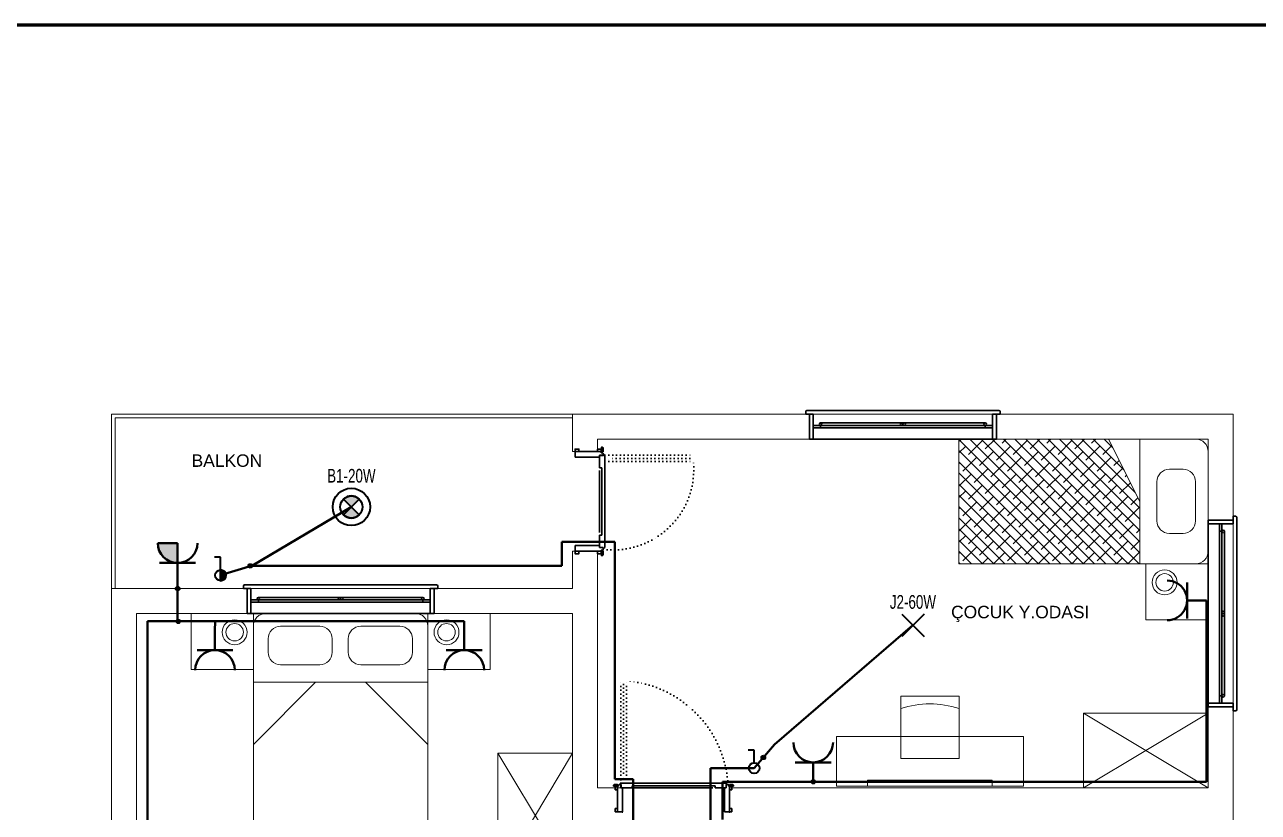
# Model space of a CAD drawing. Header units: millimetres. Extents: x -4521 to 20262, y 301 to 3092.
# Drawn here: x 1768 to 2758, y 1340 to 1972 of the extents above; entities that cross this region are included whole.
import ezdxf
from ezdxf.enums import TextEntityAlignment as Align

# ---------------------------------------------------------------- set-up
doc = ezdxf.new("R2010")
doc.units = ezdxf.units.MM
for name, pattern in [('ACAD_ISO07W100', [3, 0, -3]), ('CONTINOUS', [0]), ('CONTINU', [0])]:
    doc.linetypes.add(name, pattern=pattern)
for name, color, linetype, lineweight in [('Ana Kolon Hattı', 11, 'Continuous', 60), ('Aydınlatma', 4, 'CONTINOUS', 35), ('Aydınlatma Hattı', 1, 'Continuous', 40), ('Aydınlatma_', 3, 'Continuous', 40), ('genell', 4, 'Continuous', 25), ('Kapılar', 192, 'Continuous', 30), ('Mimari Balkon', 21, 'Continuous', 20), ('Mimari Plan', 70, 'Continuous', 20), ('Pencereler', 120, 'Continuous', 30), ('Priz', 6, 'CONTINOUS', 40), ('Priz Hattı', 2, 'Continuous', 40), ('Tefriş Planı', 9, 'Continuous', 20), ('Yazılar(Oda Yazıları)', 4, 'Continuous', 30)]:
    doc.layers.add(name, color=color, linetype=linetype, lineweight=lineweight)
doc.styles.add('Grupcad', font='arial.ttf', dxfattribs={"width": 0.7})
doc.styles.add('Oda Yazıları', font='arial.ttf', dxfattribs={"height": 10})

# ---------------------------------------------------------------- blocks, each defined once
blk = doc.blocks.new("80'lik kasalı balkon kapısı")
for p, q in [((-1.5, 75.5), (-19.49999999998545, 75.5)), ((-16.49999999998545, 75.5), (-19.49999999998545, 75.5)), ((-19.49999999998545, 75.5), (-19.49999999998545, 71)), ((-19.49999999998545, 71), (0, 71)), ((1.5, 75.5), (-1.5, 75.5)), ((0, 71), (0, 72.5)), ((0, 72.5), (3, 72.5)), ((3.061479804600822, 73.00032784801442), (3.561479804600822, 73.00032784801442)), ((3.561479804600822, 73.00032784801442), (4.427505208383081, 72.50032784801442)), ((4.427505208383081, 72.50032784801442), (4.427505208383081, -1.552339792331622)), ((-19.49999999998545, 0), (0, 0)), ((-19.49999999998545, -4.5), (-19.49999999998545, 0)), ((0, 0), (0, -1.5)), ((-16.49999999998545, -4.5), (-19.49999999998545, -4.5)), ((-16.49999999998545, -4.5), (-1.5, -4.5)), ((1.5, -4.5), (-1.5, -4.5)), ((0, -1.5), (3, -1.5)), ((1.5, -3.552339792338898), (1.5, -4.5)), ((2.5, -3.552339792338898), (1.5, -3.552339792338898)), ((3, -3.052339792338898), (2.5, -3.552339792338898)), ((3, -1.5), (3, -3.052339792338898)), ((3.061479804600822, -2.052339792338898), (3.061479804600822, -1.427359584922669)), ((3.561479804600822, -2.052339792338898), (3.061479804600822, -2.052339792338898)), ((4.427505208383081, -1.552339792331622), (3.561479804600822, -2.052339792338898))]:
    blk.add_line(p, q)
at = {"linetype": 'ACAD_ISO07W100'}
for p, q in [((4.427505208383081, 72.50032784801442), (75.42750520838308, 72.50032784801442)), ((7.427505208383081, 72.50032784801442), (7.427505208383081, 67.50032784801442)), ((72.42750520838308, 70.00032784801442), (7.427505208383081, 70.00032784801442)), ((4.427505208383081, 67.50032784801442), (75.42750520838308, 67.50032784801442))]:
    blk.add_line(p, q, dxfattribs=at)
for points in [[(-19.49999999998545, 75.5), (-19.49999999998545, 77.5), (-16.49999999998545, 77.5), (-16.49999999998545, 75.5)], [(1.5, 75.5), (1.5, 77.5), (-1.5, 77.5), (-1.5, 75.5)], [(3.061479804600822, 73.00032784801442), (3.060897681978531, 72.31527572010964), (0.06147980460082181, 72.31527572010964)], [(0.06147980460082181, 62.31527572011692), (0.06147980460082181, 72.31527572010964)], [(3, 72.5), (3, 73.97742879731231), (2.5, 74.47742879731231), (1.5, 74.47742879731231), (1.5, 75.5)], [(0.06147980460082181, 62.31527572011692), (2.061479804600822, 62.31527572011692)], [(0.06147980460082181, 10.5), (0.06147980460082181, 60.31527572011692)], [(2.061479804600822, 8.5), (2.061479804600822, 62.31527572011692)], [(0.06120669367373921, -1.427359584922669), (0.06147980460082181, 1.500327848014422)], [(0.06147980460082181, 1.500327848014422), (0.06147980460082181, 8.5)], [(0.06588575289060827, 8.5), (2.061479804600822, 8.5)], [(-19.49999999998545, -4.5), (-19.49999999998545, -6.5), (-16.49999999998545, -6.5), (-16.49999999998545, -4.5)], [(1.5, -4.5), (1.5, -6.5), (-1.5, -6.5), (-1.5, -4.5)], [(0.06120669367373921, -1.427359584922669), (3.061479804600822, -1.427359584922669)]]:
    blk.add_lwpolyline(points)
for points in [[(1.55000000000291, 74.97742879731231), (1.55000000000291, 78.97742879731231), (2.5, 78.97742879731231), (3, 78.47742879731231), (3, 75.47742879731231), (2.5, 74.97742879731231)], [(1.55000000000291, -3.977428797312314), (1.55000000000291, -7.977428797312314), (2.5, -7.977428797312314), (3, -7.477428797312314), (3, -4.477428797312314), (2.5, -3.977428797312314)]]:
    blk.add_lwpolyline(points, close=True)
blk.add_arc((10.91912915102148, 61.27050716566737), 64.80849672143934, 262.9813300023001, 5.516166233735929, dxfattribs=at)
blk = doc.blocks.new("90'lik kasalı kapı")
at = {"linetype": 'ACAD_ISO07W100'}
for p, q in [((-1.350295063210069, 3.984754687546229), (-1.350295063210069, 85.88475468754586)), ((0.8997049367899308, 83.18475468754514), (0.8997049367899308, 6.684754687545137)), ((3.149704936789931, 3.984754687546229), (3.149704936789931, 85.88475468754586)), ((-1.350295063210069, 6.684754687545137), (3.149704936789931, 6.684754687545137))]:
    blk.add_line(p, q, dxfattribs=at)
for p, q in [((-7.179685917581082, 2.25), (-6.729685917576717, 2.700000000000728)), ((-7.179685917581082, 1.395000000004075), (-7.179685917581082, 2.25)), ((-3.579685917582538, 1.395000000004075), (-7.179685917581082, 1.395000000004075)), ((-6.729685917576717, 2.700000000000728), (-4.029685917579627, 2.700000000000728)), ((-4.049999999995634, 1.350000000000364), (-5.849999999998545, 1.350000000000364)), ((-5.849999999998545, 1.350000000000364), (-5.849999999998545, -1.349999999998545)), ((-4.049999999995634, 1.350000000000364), (-4.049999999995634, -1.349999999998545)), ((-3.129685917578172, 1.350000000000364), (-4.049999999995634, 1.350000000000364)), ((-4.029685917579627, 2.700000000000728), (-3.579685917582538, 2.25)), ((-3.579685917582538, 2.25), (-3.579685917582538, 1.395000000004075)), ((-2.679685917581082, 2.700000000000728), (-3.129685917578172, 2.25)), ((-3.129685917578172, 2.25), (-3.129685917578172, 1.350000000000364)), ((-1.349999999998545, 2.700000000000728), (-2.679685917581082, 2.700000000000728)), ((-1.800295063214435, 3.205331824141467), (-1.350295063210069, 3.984754687546229)), ((-1.800295063214435, 2.75533182414074), (-1.800295063214435, 3.205331824141467)), ((-1.800295063214435, 2.75533182414074), (-1.183748148090672, 2.754807913781406)), ((-1.350295063210069, 3.984754687546229), (83.29710581310792, 3.984754687546229)), ((-1.349999999998545, 0), (-1.349999999998545, 2.700000000000728)), ((0, 0), (-1.349999999998545, 0)), ((-1.183748148090672, 2.754807913781406), (-1.183748148090672, 0.05533182414183102)), ((7.816251851894776, 0.05533182414183102), (-1.183748148090672, 0.05533182414183102)), ((0, -19.04999999998654), (0, 0)), ((74.25, 1.855331824141103), (7.816251851894776, 1.855331824141103)), ((7.816251851894776, 0.05533182414183102), (7.816251851894776, 1.855331824141103)), ((72.45000000000437, 0.05533182414183102), (9.616251851897687, 0.05533182414183102)), ((74.25, 0.05929717760227504), (74.25, 1.855331824141103)), ((80.54970493679139, 0.05533182414183102), (74.25, 0.05533182414183102)), ((83.18462362643186, 0.05508602430745668), (80.54970493679139, 0.05533182414183102)), ((81.90000000000146, 0), (83.25, 0)), ((81.90000000000146, -19.04999999998654), (81.90000000000146, 0)), ((83.74710581310501, 2.75533182414074), (83.18462362643186, 2.75533182414074)), ((83.18462362643186, 0.05508602430745668), (83.18462362643186, 2.75533182414074)), ((83.25, 2.700000000000728), (84.64710581310646, 2.700000000000728)), ((83.25, 0), (83.25, 2.700000000000728)), ((83.29710581310792, 3.984754687546229), (83.74710581310501, 3.205331824141467)), ((83.74710581310501, 3.205331824141467), (83.74710581310501, 2.75533182414074)), ((84.64710581310646, 2.700000000000728), (85.09710581310355, 2.25)), ((85.09710581310355, 2.25), (85.09710581310355, 1.350000000000364)), ((85.09710581310355, 1.350000000000364), (85.95000000000437, 1.350000000000364)), ((85.92968591758108, 2.700000000000728), (85.47968591758399, 2.25)), ((85.47968591758399, 2.25), (85.47968591758399, 1.395000000004075)), ((85.47968591758399, 1.395000000004075), (89.07968591758254, 1.395000000004075)), ((88.62968591758545, 2.700000000000728), (85.92968591758108, 2.700000000000728)), ((85.95000000000437, 1.350000000000364), (87.75, 1.350000000000364)), ((85.95000000000437, 1.350000000000364), (85.95000000000437, -1.349999999998545)), ((87.75, 1.350000000000364), (87.75, -1.349999999998545)), ((89.07968591758254, 2.25), (88.62968591758545, 2.700000000000728)), ((89.07968591758254, 1.395000000004075), (89.07968591758254, 2.25)), ((-5.849999999998545, -1.349999999998545), (-4.049999999995634, -1.349999999998545)), ((-4.049999999995634, -16.34999999998581), (-4.049999999995634, -1.349999999998545)), ((-4.049999999995634, -1.349999999998545), (-4.049999999995634, -16.34999999998581)), ((87.75, -1.349999999998545), (85.95000000000437, -1.349999999998545)), ((85.95000000000437, -16.34999999998581), (85.95000000000437, -1.349999999998545)), ((-5.849999999998545, -19.04999999998654), (-5.849999999998545, -16.34999999998581)), ((-5.849999999998545, -16.34999999998581), (-4.049999999995634, -16.34999999998581)), ((-4.049999999995634, -19.04999999998654), (-5.849999999998545, -19.04999999998654)), ((-4.049999999995634, -16.34999999998581), (-4.049999999995634, -19.04999999998654)), ((-4.049999999995634, -19.04999999998654), (0, -19.04999999998654)), ((85.95000000000437, -19.04999999998654), (81.90000000000146, -19.04999999998654)), ((85.95000000000437, -16.34999999998581), (85.95000000000437, -19.04999999998654)), ((87.75, -16.34999999998581), (85.95000000000437, -16.34999999998581)), ((85.95000000000437, -19.04999999998654), (87.75, -19.04999999998654)), ((87.75, -19.04999999998654), (87.75, -16.34999999998581))]:
    blk.add_line(p, q)
blk.add_arc((-3.766153963966644, -2.405334450077135), 88.56053830156274, 3.304817060447128, 85.52110468428775, dxfattribs=at)
blk = doc.blocks.new("pencere (çift kanatlı 150cm'lik)")
for p, q in [((-78, 20), (-78, 22)), ((-78, 20), (-75, 20)), ((-77, 23), (77, 23)), ((-75, 0), (-75, 20)), ((-75, 20), (-72, 20)), ((-72, 20), (-72, 0)), ((72, 20), (72, 0)), ((78, 20.00000000000045), (72, 20)), ((75, 20), (75, 0)), ((78, 22), (78, 20.00000000000045)), ((-72, 11), (72, 11)), ((-66, 13.00000000000023), (66, 13)), ((-66, 11), (-66, 9)), ((66, 9), (66, 11)), ((75, 0), (-75, 0)), ((-72, 9), (72, 9))]:
    blk.add_line(p, q)
for centre in [(-66, 12), (-1, 12), (1, 12), (66, 12)]:
    blk.add_circle(centre, 1)
for centre, start, end in [((-77, 22), 90, 180), ((77, 22), 0, 90)]:
    blk.add_arc(centre, 1, start, end)
blk = doc.blocks.new('yatak 200-140 çift kişi')
for p, q in [((-70, 200), (-70, 10)), ((70, 200), (-70, 200)), ((70, 10), (70, 200)), ((-20, 55), (-70, 105)), ((20, 55), (70, 105)), ((70, 55), (-70, 55)), ((-60, 0), (60, 0))]:
    blk.add_line(p, q)
for points in [[(-6.161876732687233, 20.22980103944974, -0.414213562373095), (-16.16187673268723, 10.22980103944974), (-47.59417968177149, 10.22980103944974, -0.414213562373095), (-57.59417968177149, 20.22980103944974), (-57.59417968177149, 31.12831578293844, -0.414213562373095), (-47.59417968177149, 41.12831578293844), (-16.16187673268723, 41.12831578293844, -0.414213562373095), (-6.161876732687233, 31.12831578293844)], [(58.16711918697547, 20.22980103944974, -0.414213562373095), (48.16711918697547, 10.22980103944974), (16.73481623789121, 10.22980103944974, -0.414213562373095), (6.734816237891209, 20.22980103944974), (6.734816237891209, 31.12831578293844, -0.414213562373095), (16.73481623789121, 41.12831578293844), (48.16711918697547, 41.12831578293844, -0.414213562373095), (58.16711918697547, 31.12831578293844)]]:
    blk.add_lwpolyline(points, format="xyb", close=True)
for centre, start, end in [((-60, 10), 180, 270), ((60, 10), 270, 0)]:
    blk.add_arc(centre, 10, start, end)
blk = doc.blocks.new('komidin')
for p, q in [((-22.5, 50), (22.5, 50)), ((-22.5, 0), (-22.5, 50)), ((22.5, 50), (22.5, 0)), ((22.5, 0), (-22.5, 0))]:
    blk.add_line(p, q)
for radius in [10, 7]:
    blk.add_circle((7.5, 15), radius)
blk = doc.blocks.new('dolap dört kapılı 200cm')
for p, q in [((-100, 0), (100, 0)), ((-100, -60), (-100, 0)), ((0, -60), (-100, 0)), ((-100, -60), (0, 0)), ((0, -60), (0, 0)), ((0, 0), (100, -60)), ((100, 0), (0, -60)), ((100, 0), (100, -60)), ((100, -60), (-100, -60))]:
    blk.add_line(p, q)
blk = doc.blocks.new('tuvalet masası')
for p, q in [((-39.9999999627471, -74.9999999627471), (-39.9999999627471, 74.9999999627471)), ((-39.9999999627471, 74.9999999627471), (0, 74.9999999627471)), ((0, 74.9999999627471), (0, -74.9999999627471)), ((-5, 50), (0, 50)), ((-5, -50), (-5, 50)), ((0, 50), (0, -50)), ((0, 0), (0, 50)), ((-72.27242400872728, 23.37518305998583), (-72.27242400866726, -23.37518305998583)), ((-62.37689286745626, 23.37518305999856), (-72.27242400872728, 23.37518305998583)), ((-22.27242400872638, 23.37518306004995), (-62.37689286741079, 23.37518305999856)), ((-22.27242400872638, 23.37518306004995), (-22.27242400866726, -23.37518305992171)), ((-72.27242400866726, -23.37518305998583), (-62.37689286739624, -23.3751830599731)), ((-62.37689286735076, -23.3751830599731), (-22.27242400866726, -23.37518305992171)), ((0, -50), (-5, -50)), ((0, -74.9999999627471), (-39.9999999627471, -74.9999999627471))]:
    blk.add_line(p, q)
blk.add_arc((9.239278254210149, 1.073203748092055e-10), 75.33442207391725, 161.9235597251514, 198.0764402750877)
blk = doc.blocks.new('yatak (tek kişilik)')
h = blk.add_hatch()
h.set_pattern_fill('ANSI38', color=256, scale=2)
h.set_pattern_definition([(45, (37150.76943462486, -14350.41509255385), (-4.490128060534576, 4.490128060534577), []), (135, (37150.76943462486, -14350.41509255385), (-13.47038418160373, 4.490128060534578), [15.875, -9.525])])
h.paths.add_polyline_path([(50, 200), (-50, 200), (-50, 55), (0, 55), (50, 79.99999999999818)])
for p, q in [((50, 200), (-50, 200)), ((-50, 200), (-50, 10)), ((50, 10), (50, 200)), ((0, 55), (50.00000000000728, 80.00000000000182)), ((50, 55), (-50, 55)), ((-40, 0), (40, 0))]:
    blk.add_line(p, q)
blk.add_lwpolyline([(25.71615147454577, 20.22980103944792, -0.414213562373095), (15.71615147454577, 10.22980103944792), (-15.71615147453849, 10.22980103944974, -0.414213562373095), (-25.71615147453849, 20.22980103944974), (-25.71615147453849, 31.12831578293844, -0.414213562373095), (-15.71615147453849, 41.12831578293844), (15.71615147454577, 41.12831578293844, -0.414213562373095), (25.71615147454577, 31.12831578293844)], format="xyb", close=True)
for centre, start, end in [((-40, 10), 180, 270), ((40, 10), 270, 0)]:
    blk.add_arc(centre, 10, start, end)
blk = doc.blocks.new('dolap iki kapılı 100cm')
for p, q in [((-50, 60), (50, 60)), ((-50, 0), (-50, 60)), ((50, 0), (-50, 60)), ((-50, 0), (50, 60)), ((50, 0), (50, 60)), ((50, 0), (-50, 0))]:
    blk.add_line(p, q)
blk = doc.blocks.new('SEBEKE PRIZI x1')
at = {"layer": 'Priz', "color": 6, "linetype": 'CONTINU'}
blk.add_line((-14.41200000001118, -7.275957614183426e-11), (14.41200000001118, -1.455191522836685e-11), dxfattribs=at)
blk.add_arc((0, 15.91199999999662), 15.91200000000016, 180, 0, dxfattribs=at)
blk = doc.blocks.new('PRIZ1_ETANŞ')
at = {"layer": 'Priz', "linetype": 'CONTINU'}
blk.add_hatch(color=256, dxfattribs=at).paths.add_polyline_path([(2.91038304567337e-11, 0), (15.91199999999662, -1.455191522836685e-11), (15.91200000002573, 15.91200000002573, 0.4142135623736308)])
for p, q in [((-4.365574568510056e-11, 14.41200000004028), (1.455191522836685e-11, -14.41199999998207)), ((15.91200000002573, 15.91200000002573), (15.91199999999662, -1.455191522836685e-11)), ((-1.455191522836685e-11, 0), (15.91199999999662, -1.455191522836685e-11))]:
    blk.add_line(p, q, dxfattribs=at)
blk.add_arc((15.91200000002573, 2.91038304567337e-11), 15.91200000000016, 90, 270, dxfattribs=at)
blk = doc.blocks.new('J1-20W')
at = {"layer": 'Aydınlatma', "color": 1, "linetype": 'CONTINU'}
for p, q in [((9, 9), (-9, -9)), ((-9, 9), (9, -9))]:
    blk.add_line(p, q, dxfattribs=at)
at = {"layer": 'Aydınlatma', "linetype": 'CONTINU', "style": 'Grupcad', "width": 0.7, "flags": 8}
blk.add_attdef('J1-20W', text='', height=11, dxfattribs=at).set_placement((0, 18.74764386721654), align=Align.MIDDLE_CENTER)
blk = doc.blocks.new('B1-20W')
at = {"layer": 'Aydınlatma', "linetype": 'CONTINU'}
h = blk.add_hatch(color=1, dxfattribs=at)
edge = h.paths.add_edge_path()
edge.add_arc((-1.164153218269348e-10, 1.891748979687691e-10), 8.90954544273853, 44.99999999941044, 135.0000000005896)
edge.add_line((-6.300000000046566, 6.299999999959255), (6.300000000046566, -6.30000000007567))
edge.add_arc((-1.164153218269348e-10, -1.891748979687691e-10), 8.90954544273853, 224.9999999994104, 315.0000000005896, ccw=False)
edge.add_line((-6.299999999930151, -6.299999999959255), (6.299999999930151, 6.299999999959255))
at = {"layer": 'Aydınlatma', "color": 1, "linetype": 'CONTINU'}
for p, q in [((-6.300000000046566, 6.299999999959255), (6.300000000046566, -6.30000000007567)), ((6.299999999930151, 6.299999999959255), (-6.299999999930151, -6.299999999959255))]:
    blk.add_line(p, q, dxfattribs=at)
at = {"layer": 'Aydınlatma', "color": 4, "linetype": 'CONTINU'}
blk.add_circle((-2.91038304567337e-11, -2.91038304567337e-11), 15, dxfattribs=at)
at = {"layer": 'Aydınlatma', "color": 1, "linetype": 'CONTINU'}
blk.add_circle((0, -2.91038304567337e-11), 8.909545442950497, dxfattribs=at)
for centre, start, end in [((-1.164153218269348e-10, 1.891748979687691e-10), 44.99999999928148, 135.0000000007185), ((-1.164153218269348e-10, -1.891748979687691e-10), 224.9999999992815, 315.0000000007185)]:
    blk.add_arc(centre, 8.90954544273853, start, end, dxfattribs=at)
at = {"layer": 'Aydınlatma', "linetype": 'CONTINU', "style": 'Grupcad', "width": 0.7, "flags": 8}
blk.add_attdef('B1-20W', text='', height=11, dxfattribs=at).set_placement((-2.91038304567337e-11, 24.9999999999709), align=Align.MIDDLE_CENTER)
blk = doc.blocks.new('ETANJ NORMAL ANAHTAR')
at = {"layer": 'Aydınlatma', "linetype": 'CONTINU'}
h = blk.add_hatch(color=6, dxfattribs=at)
edge = h.paths.add_edge_path()
edge.add_arc((0.1009990924794693, 4.317241957280203), 4.318423199997049, 270, 450)
edge.add_line((0.1009990924794693, 8.635665157271433), (0.1009990924794693, -0.00118124271830311))
at = {"layer": 'Aydınlatma', "color": 6, "linetype": 'CONTINU'}
for p, q in [((0.1009990924794693, 18.75867940577155), (-4.762208626692882, 18.75867940577155)), ((0.1009990924794693, 8.635665157285985), (0.1009990924794693, 18.75867940577155)), ((0.1009990924794693, -0.001181242725579068), (0.1009990924794693, 8.635665157271433))]:
    blk.add_line(p, q, dxfattribs=at)
blk.add_circle((0.1009990924794693, 4.317241957280203), 4.318423200000162, dxfattribs=at)
blk.add_arc((0.1009990924794693, 4.317241957280203), 4.318423199997049, 270, 90, dxfattribs=at)
blk = doc.blocks.new('NORMAL ANAHTAR')
at = {"layer": 'Aydınlatma', "color": 6, "linetype": 'CONTINU'}
for p, q in [((0, 18.75986064848257), (-4.863207719157799, 18.75986064848257)), ((0, 8.636846400011564), (0, 18.75986064848257))]:
    blk.add_line(p, q, dxfattribs=at)
blk.add_circle((0, 4.31842319999123), 4.318423200000162, dxfattribs=at)
blk = doc.blocks.new('BUAT (Genel)')
at = {"linetype": 'CONTINU'}
h = blk.add_hatch(color=0, dxfattribs=at)
edge = h.paths.add_edge_path()
edge.add_arc((0, 0), 1.75, 0, 360)
at = {"color": 0, "linetype": 'CONTINU'}
blk.add_circle((0, 0), 1.75, dxfattribs=at)

msp = doc.modelspace()

# ---------------------------------------------------------------- linework, layer by layer
at = {"layer": 'Ana Kolon Hattı'}
msp.add_line((-3526.781206699578, 1971.987510203389), (8397.697765964871, 1971.987510203389), dxfattribs=at)
at = {"layer": 'Aydınlatma Hattı'}
for p, q in [((1951.179191932853, 1538.075619972718), (2030.521687884652, 1584.99999999984)), ((2199.310249691604, 1537.704057597391), (2199.310249691604, 1556.979920901871)), ((2199.310249691604, 1556.979920901871), (2241.928248483855, 1556.979920901871)), ((2241.928248483855, 1556.979920901871), (2241.928248483855, 1366.406246700568)), ((1925.546706688159, 1530.118068704447), (1951.179191932853, 1538.075619972718)), ((1949.341929744656, 1537.704057597391), (2199.310249691604, 1537.704057597391)), ((2370.024261332481, 1394.297872661082), (2481.09310671148, 1490)), ((2353.69365719579, 1375.411200107535), (2370.024261332481, 1394.297872661082)), ((2241.928248483855, 1366.406246700568), (2256.620416500373, 1366.406246700568)), ((2256.620416500373, 1366.406246700568), (2256.620416500373, 1331.333495929903)), ((2353.69365719579, 1375.411200107535), (2318.607640402923, 1375.411200107535)), ((2318.607640402923, 1375.411200107535), (2318.607640402923, 1323.145574924201))]:
    msp.add_line(p, q, dxfattribs=at)
at = {"layer": 'Mimari Balkon'}
for points in [[(1838.057639190734, 1519.448131169579), (1838.057639190734, 1659.448131169579), (2208.057639190734, 1659.448131169579)], [(1841.057639190734, 1519.448131169579), (1841.057639190734, 1656.448131169579), (2208.057639190734, 1656.448131169579)]]:
    msp.add_lwpolyline(points, dxfattribs=at)
at = {"layer": 'Mimari Plan'}
for p, q in [((2718.057639190734, 1639.448131169579), (2228.057639190734, 1639.448131169579)), ((2228.057639190734, 1639.448131169579), (2228.057639190734, 1629.448131169579)), ((2718.057639190734, 1639.448131169579), (2718.057639190734, 1359.448131169579)), ((2228.057639190734, 1629.448131169579), (2208.057639190734, 1629.448131169579)), ((2208.057639190734, 1549.448131169579), (2228.057639190734, 1549.448131169579)), ((2228.057639190734, 1549.448131169579), (2228.057639190734, 1359.448131169579)), ((2208.057639190734, 1499.448131169579), (1858.057639190734, 1499.448131169579)), ((1858.057639190734, 1499.448131169579), (1858.057639190734, 979.448131169579)), ((2208.057639190734, 1499.448131169579), (2208.057639190734, 1075.398131169583)), ((2248.057639190734, 1359.448131169579), (2228.057639190734, 1359.448131169579)), ((2248.057639190734, 1339.448131169579), (2248.057639190734, 1359.448131169579)), ((2718.057639190734, 1359.448131169579), (2334.007639190739, 1359.448131169579)), ((2334.007639190739, 1339.448131169579), (2334.007639190739, 1359.448131169579))]:
    msp.add_line(p, q, dxfattribs=at)
for points in [[(2208.057639190733, 809.448131169579), (2738.057639190734, 809.448131169579), (2738.057639190734, 1659.448131169579), (2208.057639190734, 1659.448131169579), (2208.057639190734, 1629.448131169579)], [(2208.057639190734, 1549.448131169579), (2208.057639190734, 1519.448131169579), (1838.057639190734, 1519.448131169579), (1838.057639190734, 959.448131169579), (2208.057639190734, 959.4481311695791)]]:
    msp.add_lwpolyline(points, dxfattribs=at)
at = {"layer": 'Priz', "linetype": 'CONTINU'}
for p, q in [((1891.09310671148, 1540.000000000015), (1891.09310671148, 1524.440870697712)), ((2701.09310671148, 1510), (2716.652236013782, 1510.000000000016)), ((1921.09310671148, 1470), (1921.09310671148, 1485.559129302303)), ((2121.09310671148, 1470), (2121.09310671148, 1485.559129302303)), ((2401.09310671148, 1380), (2401.09310671148, 1364.440870697697))]:
    msp.add_line(p, q, dxfattribs=at)
at = {"layer": 'Priz Hattı'}
for p, q in [((1891.09310671148, 1524.440870697712), (1891.09310671148, 1493.304534138948)), ((2716.652236013782, 1510.000000000016), (2716.652236013782, 1365.257548028956)), ((1921.173286140933, 1493.304534138948), (1866.886403302808, 1493.304534138948)), ((1866.886403302808, 1493.304534138948), (1866.886403302808, 1029.119932964884)), ((1921.173286140933, 1493.304534138948), (1921.09310671148, 1485.559129302303)), ((1921.09310671148, 1485.559129302303), (1921.173286140933, 1493.304534138948)), ((2121.09310671148, 1493.304534138948), (1921.173286140933, 1493.304534138948)), ((2121.09310671148, 1485.559129302303), (2121.09310671148, 1493.304534138948)), ((2401.09310671148, 1364.440870697697), (2328.286285829818, 1364.440870697697)), ((2328.286285829818, 1364.440870697697), (2328.286285829818, 1334.094497794817)), ((2401.09310671148, 1364.440870697697), (2716.56358756937, 1364.440870697697)), ((2716.56358756937, 1364.440870697697), (2716.563587569369, 1365.257548028956))]:
    msp.add_line(p, q, dxfattribs=at)

# ---------------------------------------------------------------- block references
at = {"layer": 'Aydınlatma', "linetype": 'CONTINU'}
for name, p in [('ETANJ NORMAL ANAHTAR', (1925.445707595679, 1525.800826747167)), ('NORMAL ANAHTAR', (2353.69365719579, 1371.092776907544))]:
    msp.add_blockref(name, p, dxfattribs=at)
ref = msp.add_blockref('J1-20W', (2481.09310671148, 1490), dxfattribs=at)
ref.add_attrib('J1-20W', 'J2-60W', dxfattribs={"layer": 'Aydınlatma_', "color": 4, "linetype": 'CONTINU', "height": 11, "style": 'Grupcad', "width": 0.7}).set_placement((2481.09310671148, 1508.747643867217), align=Align.MIDDLE_CENTER)
at = {"layer": 'Aydınlatma_', "linetype": 'CONTINU'}
ref = msp.add_blockref('B1-20W', (2030.521687884769, 1585.000000000029), dxfattribs=at)
ref.add_attrib('B1-20W', 'B1-20W', dxfattribs={"color": 4, "linetype": 'Continuous', "height": 11, "style": 'Grupcad', "width": 0.7}).set_placement((2030.52168788474, 1610), align=Align.MIDDLE_CENTER)
at = {"layer": 'genell', "linetype": 'CONTINU'}
for p in [(1949.341929744656, 1537.704057597391), (1891.146131676294, 1519.471218015162), (1891.610103354491, 1493.158556224094), (2361.07084139759, 1383.94306220035), (2401.09310671148, 1364.440870697697)]:
    msp.add_blockref('BUAT (Genel)', p, dxfattribs=at)
at = {"layer": 'Kapılar'}
for name, p in [("80'lik kasalı balkon kapısı", (2229.557639190734, 1553.948131169579)), ("90'lik kasalı kapı", (2248.057639190734, 1359.448131169579))]:
    msp.add_blockref(name, p, dxfattribs=at)
at = {"layer": 'Pencereler'}
for p in [(2473.057639190734, 1639.448131169579), (2021.869065712581, 1499.448131169579)]:
    msp.add_blockref("pencere (çift kanatlı 150cm'lik)", p, dxfattribs=at)
at = {"layer": 'Pencereler', "rotation": 270}
msp.add_blockref("pencere (çift kanatlı 150cm'lik)", (2718.057639190734, 1499.448131169579), dxfattribs=at)
at = {"layer": 'Priz', "linetype": 'CONTINU'}
for name, p, rotation in [('PRIZ1_ETANŞ', (1891.093106711509, 1540.000000000015), 90), ('SEBEKE PRIZI x1', (2701.093106711422, 1509.999999999968), 90.00000000005795), ('SEBEKE PRIZI x1', (1921.093106711512, 1469.999999999942), 180), ('SEBEKE PRIZI x1', (2121.093106711512, 1469.999999999942), 180)]:
    msp.add_blockref(name, p, dxfattribs=dict(at, rotation=rotation))
msp.add_blockref('SEBEKE PRIZI x1', (2401.093106711448, 1380.000000000058), dxfattribs=at)
at = {"layer": 'Tefriş Planı'}
for name, p, rotation in [('yatak (tek kişilik)', (2718.057639190734, 1589.448131169579), 90), ('komidin', (1951.869065712581, 1476.948131169579), 90), ('yatak 200-140 çift kişi', (2021.869065712581, 1499.448131169579), 180), ('tuvalet masası', (2494.734964835527, 1360.843128553197), 270), ('dolap dört kapılı 200cm', (2148.057639190735, 1287.423131169582), 90.0000000000002)]:
    msp.add_blockref(name, p, dxfattribs=dict(at, rotation=rotation))
at = {"layer": 'Tefriş Planı', "xscale": -1, "rotation": 270}
for p in [(2668.057639190734, 1516.948131169579), (2091.869065712581, 1476.948131169579)]:
    msp.add_blockref('komidin', p, dxfattribs=at)
at = {"layer": 'Tefriş Planı'}
msp.add_blockref('dolap iki kapılı 100cm', (2668.057639190734, 1359.448131169579), dxfattribs=at)

# ---------------------------------------------------------------- texts
at = {"layer": 'Yazılar(Oda Yazıları)', "char_height": 10, "attachment_point": 5, "style": 'Oda Yazıları'}
for s, insert in [('BALKON', (1930.637336808474, 1622.095996981828)), ('ÇOCUK Y.ODASI', (2567.195736852115, 1499.106256305818))]:
    msp.add_mtext_dynamic_manual_height_columns(s, width=116.4608594961701, gutter_width=50, heights=[0], dxfattribs=dict(at, insert=insert))

doc.saveas('drawing.dxf')
